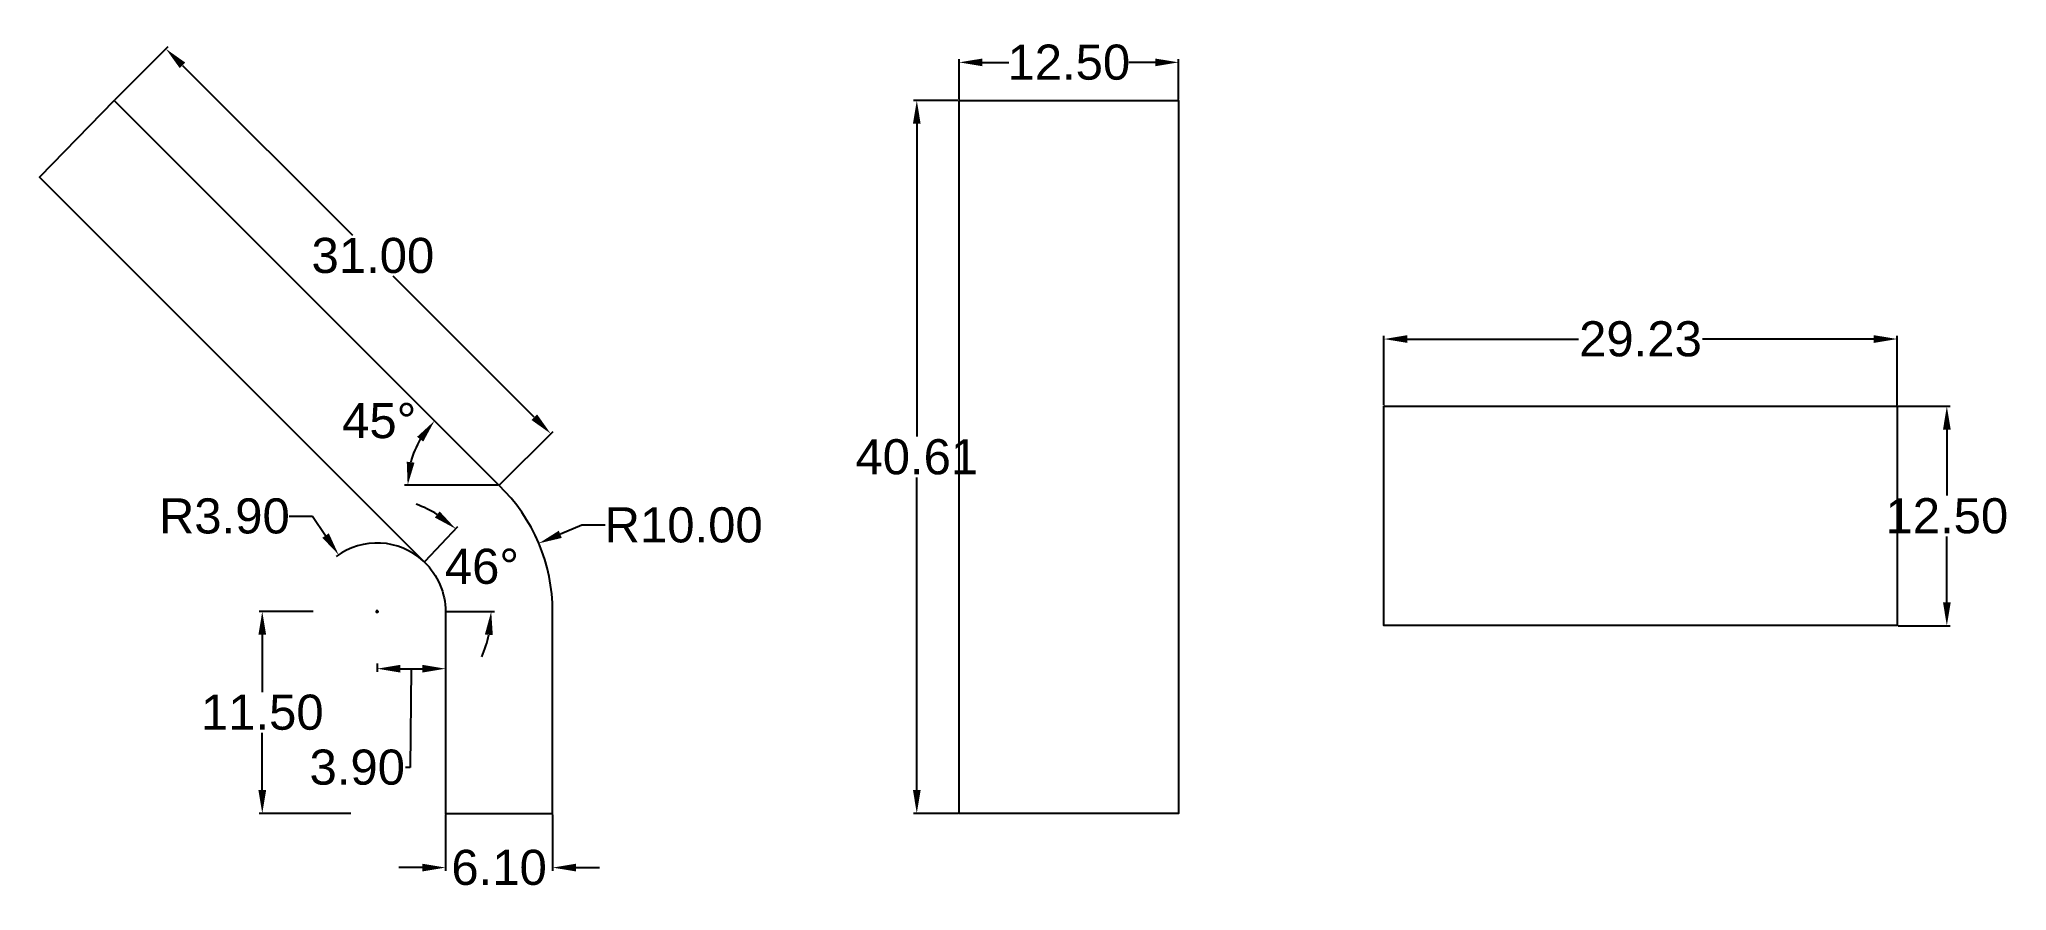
# Model space of a CAD drawing. Header units: centimetres. Extents: x 24 to 136, y -4 to 45.
import ezdxf

# ---------------------------------------------------------------- set-up
doc = ezdxf.new("R2010")
doc.units = ezdxf.units.CM
doc.header["$MEASUREMENT"] = 0
for name, color, linetype, lineweight in [('cotari', 50, 'Continuous', 30), ('vedere lateral', 30, 'Continuous', 25), ('vedere_fata', 130, 'Continuous', 25), ('vedere_sus', 210, 'Continuous', 25)]:
    doc.layers.add(name, color=color, linetype=linetype, lineweight=lineweight)
doc.styles.get("Standard").update_dxf_attribs({"font": 'arial.ttf'})
doc.dimstyles.get("Standard").update_dxf_attribs({"dimtxt": 2, "dimasz": 1.33, "dimexe": 0.18, "dimexo": 0.0625, "dimgap": 0.14, "dimtad": 0, "dimtih": 1, "dimtoh": 1, "dimzin": 0, "dimdsep": 46, "dimtxsty": 'Standard', "dimcen": 0.09, "dimadec": 0, "dimazin": 0, "dimtfac": 1, "dimtofl": 0, "dimtmove": 0, "dimatfit": 3, "dimfxl": 1, "dimtolj": 1, "dimtzin": 0, "dimarcsym": 0})

# ---------------------------------------------------------------- blocks, each defined once
blk = doc.blocks.new('*D10')
at = {"layer": 'cotari', "color": 0, "lineweight": -2, "transparency": 16777216}
for p, q in [((39.54, 12.38), (36.47, 12.38)), ((36.65, 11.05), (36.65, 7.79)), ((36.65, 2.21), (36.65, 5.46)), ((41.69, 0.88), (36.47, 0.88))]:
    blk.add_line(p, q, dxfattribs=at)
at = {"layer": 'cotari', "color": 0, "transparency": 16777216}
for points in [[(36.43, 11.05), (36.87, 11.05), (36.65, 12.38)], [(36.43, 2.21), (36.87, 2.21), (36.65, 0.88)]]:
    blk.add_solid(points, dxfattribs=at)
at = {"layer": 'Defpoints', "color": 0, "transparency": 16777216}
for p in [(39.6, 12.38), (36.65, 0.88), (41.75, 0.88)]:
    blk.add_point(p, dxfattribs=at)
at = {"layer": 'cotari', "color": 0, "transparency": 16777216, "insert": (36.65, 6.63), "char_height": 2, "attachment_point": 5}
blk.add_mtext('\\A1;11.50', dxfattribs=at)
blk = doc.blocks.new('*D11')
at = {"layer": 'cotari', "color": 0, "lineweight": -2, "transparency": 16777216}
for p, q in [((47.09, 0.81), (47.09, -2.39)), ((53.19, 0.81), (53.19, -2.39)), ((45.76, -2.21), (44.43, -2.21)), ((54.52, -2.21), (55.85, -2.21))]:
    blk.add_line(p, q, dxfattribs=at)
at = {"layer": 'cotari', "color": 0, "transparency": 16777216}
for points in [[(45.76, -1.99), (45.76, -2.43), (47.09, -2.21)], [(54.52, -1.99), (54.52, -2.43), (53.19, -2.21)]]:
    blk.add_solid(points, dxfattribs=at)
at = {"layer": 'Defpoints', "color": 0, "transparency": 16777216}
for p in [(47.09, 0.88), (53.19, 0.88), (53.19, -2.21)]:
    blk.add_point(p, dxfattribs=at)
at = {"layer": 'cotari', "color": 0, "transparency": 16777216, "insert": (50.14, -2.21), "char_height": 2, "attachment_point": 5}
blk.add_mtext('\\A1;6.10', dxfattribs=at)
blk = doc.blocks.new('*D12')
at = {"layer": 'cotari', "color": 0, "lineweight": -2, "transparency": 16777216}
for p, q in [((54.85, 17.3), (53.63, 16.78)), ((56.18, 17.3), (54.85, 17.3)), ((43.1, 12.38), (43.28, 12.38)), ((43.19, 12.29), (43.19, 12.47))]:
    blk.add_line(p, q, dxfattribs=at)
at = {"layer": 'cotari', "color": 0, "transparency": 16777216}
blk.add_solid([(53.54, 16.98), (53.71, 16.57), (52.4, 16.26)], dxfattribs=at)
at = {"layer": 'Defpoints', "color": 0, "transparency": 16777216}
for p in [(52.4, 16.26), (43.19, 12.38)]:
    blk.add_point(p, dxfattribs=at)
at = {"layer": 'cotari', "color": 0, "transparency": 16777216, "insert": (60.65, 17.3), "char_height": 2, "attachment_point": 5}
blk.add_mtext('\\A1;R10.00', dxfattribs=at)
blk = doc.blocks.new('*D14')
at = {"layer": 'cotari', "color": 0, "lineweight": -2, "transparency": 16777216}
for p, q in [((43.19, 9.41), (43.19, 8.94)), ((44.52, 9.12), (45.76, 9.12)), ((45.14, 9.12), (45.08, 3.5)), ((47.09, 9.41), (47.09, 8.94)), ((45.08, 3.5), (44.8, 3.5))]:
    blk.add_line(p, q, dxfattribs=at)
at = {"layer": 'cotari', "color": 0, "transparency": 16777216}
for points in [[(44.52, 9.34), (44.52, 8.9), (43.19, 9.12)], [(45.76, 9.34), (45.76, 8.9), (47.09, 9.12)]]:
    blk.add_solid(points, dxfattribs=at)
at = {"layer": 'Defpoints', "color": 0, "transparency": 16777216}
for p in [(43.19, 9.47), (47.09, 9.47), (47.09, 9.12)]:
    blk.add_point(p, dxfattribs=at)
at = {"layer": 'cotari', "color": 0, "transparency": 16777216, "insert": (42.06, 3.5), "char_height": 2, "attachment_point": 5}
blk.add_mtext('\\A1;3.90', dxfattribs=at)
blk = doc.blocks.new('*D18')
at = {"layer": 'cotari', "color": 0, "lineweight": -2, "transparency": 16777216}
for p, q in [((45.92, 15.25), (47.79, 17.22)), ((47.15, 12.38), (49.87, 12.38))]:
    blk.add_line(p, q, dxfattribs=at)
for start, end in [(58.2127, 69.9494), (336.5265, 348.2632)]:
    blk.add_arc((43.19, 12.38), 6.5, start, end, dxfattribs=at)
at = {"layer": 'cotari', "color": 0, "transparency": 16777216}
for points in [[(46.75, 18.08), (46.48, 17.73), (47.67, 17.09)], [(49.33, 11.07), (49.78, 11.03), (49.69, 12.38)]]:
    blk.add_solid(points, dxfattribs=at)
at = {"layer": 'Defpoints', "color": 0, "transparency": 16777216}
for p in [(45.87, 15.2), (49.45, 14.11), (43.19, 12.38), (47.09, 12.38)]:
    blk.add_point(p, dxfattribs=at)
at = {"layer": 'cotari', "color": 0, "transparency": 16777216, "insert": (49.16, 14.94), "char_height": 2, "attachment_point": 5}
blk.add_mtext('\\A1;46°', dxfattribs=at)
blk = doc.blocks.new('*D19')
at = {"layer": 'cotari', "color": 0, "lineweight": -2, "transparency": 16777216}
for p, q in [((38.18, 17.81), (39.51, 17.81)), ((39.51, 17.81), (40.26, 16.71)), ((43.1, 12.38), (43.28, 12.38)), ((43.19, 12.29), (43.19, 12.47))]:
    blk.add_line(p, q, dxfattribs=at)
blk.add_arc((43.19, 12.38), 3.9, 47.3941, 126.709, dxfattribs=at)
at = {"layer": 'cotari', "color": 0, "transparency": 16777216}
blk.add_solid([(40.44, 16.83), (40.07, 16.58), (41, 15.61)], dxfattribs=at)
at = {"layer": 'Defpoints', "color": 0, "transparency": 16777216}
for p in [(41, 15.61), (43.19, 12.38)]:
    blk.add_point(p, dxfattribs=at)
at = {"layer": 'cotari', "color": 0, "transparency": 16777216, "insert": (34.49, 17.81), "char_height": 2, "attachment_point": 5}
blk.add_mtext('\\A1;R3.90', dxfattribs=at)
blk = doc.blocks.new('*D21')
at = {"layer": 'cotari', "color": 0, "lineweight": -2, "transparency": 16777216}
for p, q in [((28.26, 41.53), (31.29, 44.56)), ((32.1, 43.49), (41.78, 33.81)), ((52.14, 23.45), (44.11, 31.48)), ((50.18, 19.61), (53.21, 22.64))]:
    blk.add_line(p, q, dxfattribs=at)
at = {"layer": 'cotari', "color": 0, "transparency": 16777216}
for points in [[(32.26, 43.65), (31.95, 43.33), (31.16, 44.43)], [(52.3, 23.61), (51.98, 23.29), (53.08, 22.51)]]:
    blk.add_solid(points, dxfattribs=at)
at = {"layer": 'Defpoints', "color": 0, "transparency": 16777216}
for p in [(31.16, 44.43), (28.22, 41.49), (50.14, 19.57)]:
    blk.add_point(p, dxfattribs=at)
at = {"layer": 'cotari', "color": 0, "transparency": 16777216, "insert": (42.95, 32.65), "char_height": 2, "attachment_point": 5}
blk.add_mtext('\\A1;31.00', dxfattribs=at)
blk = doc.blocks.new('*D23')
at = {"layer": 'cotari', "color": 0, "lineweight": -2, "transparency": 16777216}
blk.add_line((50.07, 19.57), (44.75, 19.57), dxfattribs=at)
blk.add_arc((50.14, 19.57), 5.2, 149.684, 165.316, dxfattribs=at)
at = {"layer": 'cotari', "color": 0, "transparency": 16777216}
for points in [[(45.47, 22.33), (45.82, 22.06), (46.46, 23.24)], [(45.32, 20.86), (44.88, 20.91), (44.93, 19.57)]]:
    blk.add_solid(points, dxfattribs=at)
at = {"layer": 'Defpoints', "color": 0, "transparency": 16777216}
for p in [(28.22, 41.49), (45.11, 20.91), (50.14, 19.57), (50.14, 19.57), (54.1, 19.57)]:
    blk.add_point(p, dxfattribs=at)
at = {"layer": 'cotari', "color": 0, "transparency": 16777216, "insert": (43.31, 23.24), "char_height": 2, "attachment_point": 5}
blk.add_mtext('\\A1;45°', dxfattribs=at)
blk = doc.blocks.new('*D24')
at = {"layer": 'cotari', "color": 0, "lineweight": -2, "transparency": 16777216}
for p, q in [((76.28, 41.49), (73.75, 41.49)), ((73.93, 40.16), (73.93, 22.34)), ((73.93, 2.21), (73.93, 20.02)), ((76.28, 0.88), (73.75, 0.88))]:
    blk.add_line(p, q, dxfattribs=at)
at = {"layer": 'cotari', "color": 0, "transparency": 16777216}
for points in [[(73.71, 40.16), (74.15, 40.16), (73.93, 41.49)], [(73.71, 2.21), (74.15, 2.21), (73.93, 0.88)]]:
    blk.add_solid(points, dxfattribs=at)
at = {"layer": 'Defpoints', "color": 0, "transparency": 16777216}
for p in [(73.93, 41.49), (76.34, 41.49), (76.34, 0.88)]:
    blk.add_point(p, dxfattribs=at)
at = {"layer": 'cotari', "color": 0, "transparency": 16777216, "insert": (73.93, 21.18), "char_height": 2, "attachment_point": 5}
blk.add_mtext('\\A1;40.61', dxfattribs=at)
blk = doc.blocks.new('*D25')
at = {"layer": 'cotari', "color": 0, "lineweight": -2, "transparency": 16777216}
for p, q in [((76.34, 41.55), (76.34, 43.84)), ((88.84, 41.55), (88.84, 43.84)), ((77.67, 43.66), (79.17, 43.66)), ((87.51, 43.66), (86, 43.66))]:
    blk.add_line(p, q, dxfattribs=at)
at = {"layer": 'cotari', "color": 0, "transparency": 16777216}
for points in [[(77.67, 43.88), (77.67, 43.44), (76.34, 43.66)], [(87.51, 43.88), (87.51, 43.44), (88.84, 43.66)]]:
    blk.add_solid(points, dxfattribs=at)
at = {"layer": 'Defpoints', "color": 0, "transparency": 16777216}
for p in [(88.84, 43.66), (76.34, 41.49), (88.84, 41.49)]:
    blk.add_point(p, dxfattribs=at)
at = {"layer": 'cotari', "color": 0, "transparency": 16777216, "insert": (82.59, 43.66), "char_height": 2, "attachment_point": 5}
blk.add_mtext('\\A1;12.50', dxfattribs=at)
blk = doc.blocks.new('*D26')
at = {"layer": 'cotari', "color": 0, "lineweight": -2, "transparency": 16777216}
for p, q in [((100.54, 24.14), (100.54, 28.08)), ((129.77, 24.14), (129.77, 28.08)), ((101.87, 27.9), (111.62, 27.9)), ((128.44, 27.9), (118.68, 27.9))]:
    blk.add_line(p, q, dxfattribs=at)
at = {"layer": 'cotari', "color": 0, "transparency": 16777216}
for points in [[(101.87, 28.12), (101.87, 27.68), (100.54, 27.9)], [(128.44, 28.12), (128.44, 27.68), (129.77, 27.9)]]:
    blk.add_solid(points, dxfattribs=at)
at = {"layer": 'Defpoints', "color": 0, "transparency": 16777216}
for p in [(129.77, 27.9), (100.54, 24.07), (129.77, 24.07)]:
    blk.add_point(p, dxfattribs=at)
at = {"layer": 'cotari', "color": 0, "transparency": 16777216, "insert": (115.15, 27.9), "char_height": 2, "attachment_point": 5}
blk.add_mtext('\\A1;29.23', dxfattribs=at)
blk = doc.blocks.new('*D27')
at = {"layer": 'cotari', "color": 0, "lineweight": -2, "transparency": 16777216}
for p, q in [((129.83, 24.07), (132.78, 24.07)), ((132.6, 22.74), (132.6, 18.99)), ((132.6, 12.9), (132.6, 16.66)), ((129.83, 11.57), (132.78, 11.57))]:
    blk.add_line(p, q, dxfattribs=at)
at = {"layer": 'cotari', "color": 0, "transparency": 16777216}
for points in [[(132.38, 22.74), (132.82, 22.74), (132.6, 24.07)], [(132.38, 12.9), (132.82, 12.9), (132.6, 11.57)]]:
    blk.add_solid(points, dxfattribs=at)
at = {"layer": 'Defpoints', "color": 0, "transparency": 16777216}
for p in [(129.77, 24.07), (129.77, 11.57), (132.6, 11.57)]:
    blk.add_point(p, dxfattribs=at)
at = {"layer": 'cotari', "color": 0, "transparency": 16777216, "insert": (132.6, 17.82), "char_height": 2, "attachment_point": 5}
blk.add_mtext('\\A1;12.50', dxfattribs=at)

msp = doc.modelspace()

# ---------------------------------------------------------------- linework, layer by layer
at = {"layer": 'vedere lateral'}
msp.add_lwpolyline([(28.217, 41.486), (23.952, 37.123), (45.873, 15.203, -0.2056157), (47.087, 12.375), (47.087, 0.875), (53.187, 0.875), (53.187, 12.375, 0.2033286), (50.137, 19.565)], format="xyb", close=True, dxfattribs=at)
at = {"layer": 'vedere_fata'}
msp.add_lwpolyline([(76.338, 41.486), (88.838, 41.486), (88.838, 0.875), (76.338, 0.875)], close=True, dxfattribs=at)
at = {"layer": 'vedere_sus'}
msp.add_lwpolyline([(100.536, 24.074), (129.771, 24.074), (129.771, 11.574), (100.536, 11.574)], close=True, dxfattribs=at)

# ---------------------------------------------------------------- dimensions: what is measured, and where the dimension line sits
at = {"layer": 'cotari'}
for base, p1, p2, picture, middle in [((88.838, 43.66), (76.338, 41.486), (88.838, 41.486), '*D25', (82.588, 43.66)), ((129.7707, 27.8985), (100.5362, 24.074), (129.7707, 24.074), '*D26', (115.1534, 27.8985)), ((53.187, -2.212), (47.087, 0.875), (53.187, 0.875), '*D11', (50.137, -2.212))]:
    dim = msp.add_linear_dim(base=base, p1=p1, p2=p2, dimstyle='Standard', dxfattribs=at)
    dim.commit()
    dim.dimension.update_dxf_attribs({"geometry": picture, "text_midpoint": middle})
for base, p1, p2, angle, picture, middle, dimtype in [((31.162, 44.43), (50.137, 19.565), (28.217, 41.486), 135, '*D21', (42.947, 32.645), 161), ((36.651, 0.875), (39.602, 12.375), (41.748, 0.875), 90, '*D10', (36.651, 6.625), 160)]:
    dim = msp.add_linear_dim(base=base, p1=p1, p2=p2, angle=angle, dimstyle='Standard', dxfattribs=at)
    dim.commit()
    dim.dimension.update_dxf_attribs({"geometry": picture, "text_midpoint": middle, "dimtype": dimtype})
dim = msp.add_angular_dim_2l(base=(45.11, 20.912), line1=((50.137, 19.565), (54.101, 19.565)), line2=((50.137, 19.565), (28.217, 41.486)), dimstyle='Standard', override={"dimtad": 3, "dimtmove": 2}, dxfattribs=at)
dim.commit()
dim.dimension.update_dxf_attribs({"geometry": '*D23', "text_midpoint": (43.305, 23.245), "dimtype": 162})
for base, p1, p2, picture, middle in [((73.932, 41.486), (76.338, 0.875), (76.338, 41.486), '*D24', (73.932, 21.18)), ((132.598, 11.574), (129.771, 24.074), (129.771, 11.574), '*D27', (132.598, 17.824))]:
    dim = msp.add_linear_dim(base=base, p1=p1, p2=p2, angle=90, dimstyle='Standard', dxfattribs=at)
    dim.commit()
    dim.dimension.update_dxf_attribs({"geometry": picture, "text_midpoint": middle})
for mpoint, picture, middle in [((41.002, 15.606), '*D19', (34.491, 17.809)), ((52.401, 16.262), '*D12', (60.65, 17.296))]:
    dim = msp.add_radius_dim(center=(43.187, 12.375), mpoint=mpoint, dimstyle='Standard', dxfattribs=at)
    dim.commit()
    dim.dimension.update_dxf_attribs({"geometry": picture, "text_midpoint": middle})
dim = msp.add_angular_dim_3p(base=(49.455, 14.112), center=(43.187, 12.375), p1=(47.087, 12.375), p2=(45.873, 15.203), dimstyle='Standard', dxfattribs=at)
dim.commit()
dim.dimension.update_dxf_attribs({"geometry": '*D18', "text_midpoint": (49.163, 14.941)})
dim = msp.add_linear_dim(base=(47.087, 9.117), p1=(43.187, 9.471), p2=(47.087, 9.471), dimstyle='Standard', override={"dimtmove": 1}, dxfattribs=at)
dim.commit()
dim.dimension.update_dxf_attribs({"geometry": '*D14', "text_midpoint": (44.657, 3.496), "dimtype": 160})

doc.saveas('drawing.dxf')
